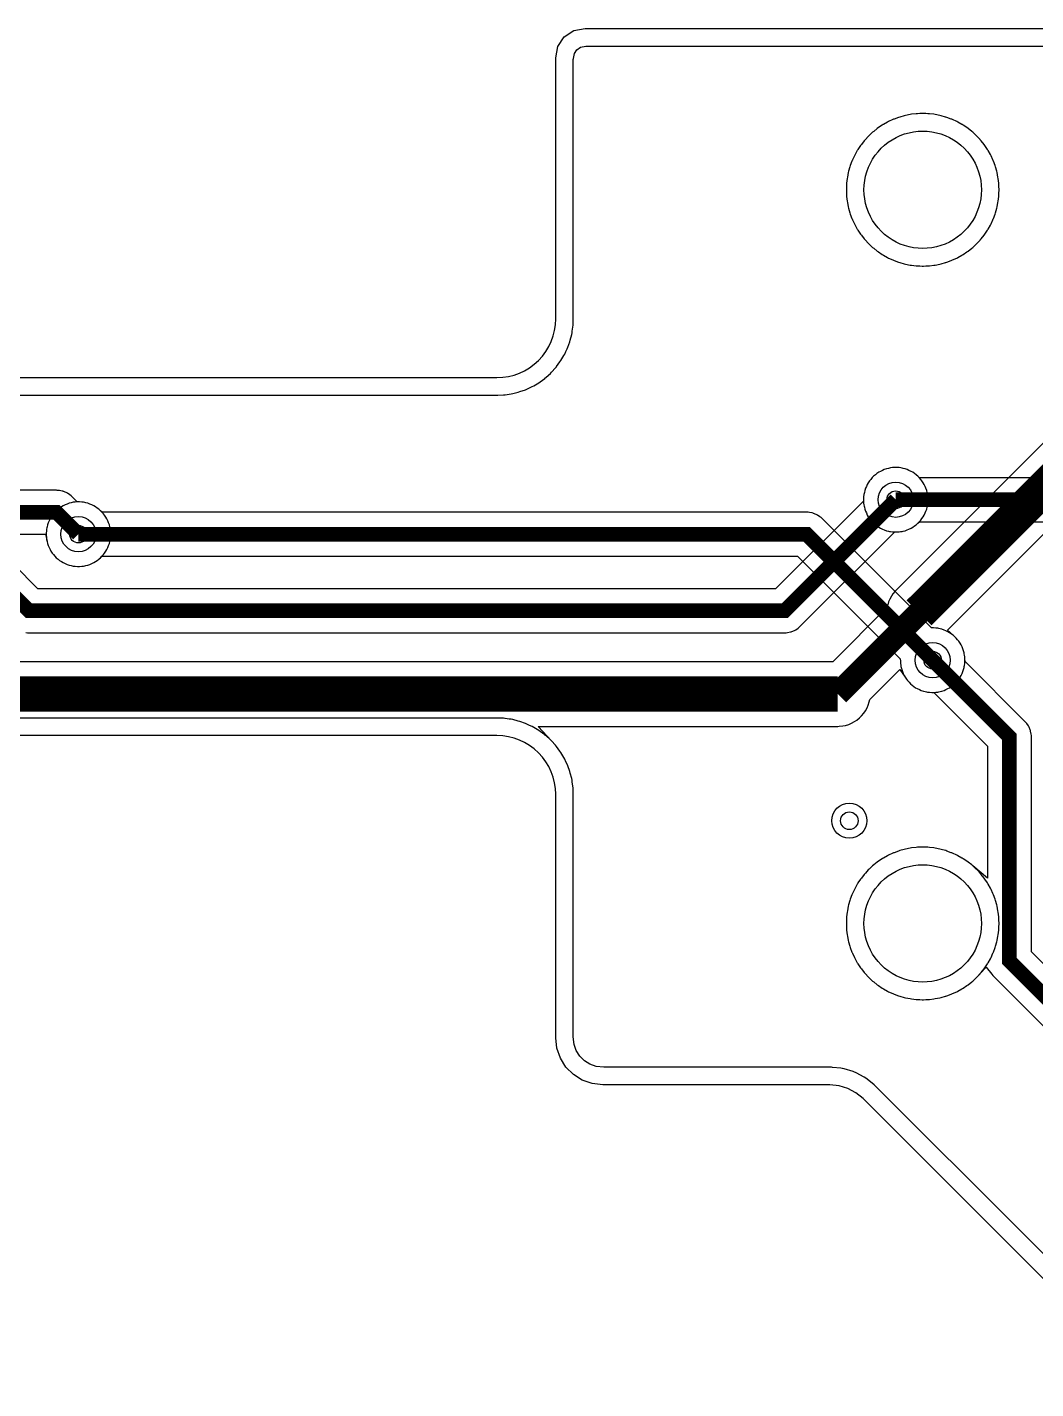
# Model space of a CAD drawing. Header units: millimetres. Extents: x -74 to 74, y -33 to 26.
# Drawn here: x -59 to -41.82, y -9.68 to 13.52 of the extents above; entities that cross this region are included whole.
import ezdxf

# ---------------------------------------------------------------- set-up
doc = ezdxf.new("R2010")
doc.units = ezdxf.units.MM
for name, color, linetype in [('COBRE_BAIXO', 7, 'Continuous'), ('COBRE_CIMA', 7, 'Continuous'), ('CONTORNO', 7, 'Continuous'), ('FUROS', 7, 'Continuous'), ('PLANO_GND_BAIXO', 7, 'Continuous'), ('PLANO_GND_CIMA', 7, 'Continuous'), ('VIAS', 7, 'Continuous')]:
    doc.layers.add(name, color=color, linetype=linetype)

msp = doc.modelspace()

# ---------------------------------------------------------------- linework, layer by layer
at = {"layer": 'COBRE_BAIXO'}
for points, const_width in [([(-43.813, 3.541), (-34.134, 13.22)], 0.6), ([(-65.632, 5.39), (-64.755, 4.513), (-59.907, 4.513), (-58.972, 3.578), (-46.1, 3.578), (-44.209, 5.469)], 0.25), ([(-61.73, 5.255), (-58.5, 5.255), (-58.127, 4.882)], 0.25), ([(-69.11, 4.583), (-69.11, 2.893), (-68.375, 2.158), (-45.196, 2.158)], 0.6), ([(-45.196, 2.158), (-43.813, 3.541)], 0.4), ([(-24.342, -24.181), (-24.342, -26.009), (-25.972, -27.639), (-28.171, -27.639), (-29.53, -26.28), (-29.53, -15.133), (-42.274, -2.389), (-42.274, 1.428), (-43.581, 2.735)], 0.25)]:
    msp.add_lwpolyline(points, dxfattribs=dict(at, const_width=const_width))
at = {"layer": 'COBRE_CIMA', "const_width": 0.25}
for points in [[(-44.209, 5.469), (-35.743, 5.469), (-32.204, 1.93), (-25.868, 1.93)], [(-58.127, 4.882), (-45.728, 4.882), (-43.581, 2.735)]]:
    msp.add_lwpolyline(points, dxfattribs=at)
at = {"layer": 'CONTORNO'}
for points in [[(-72.6, 7.55), (-51, 7.55), (-50.902, 7.555), (-50.805, 7.569), (-50.71, 7.593), (-50.617, 7.626), (-50.529, 7.668), (-50.444, 7.718), (-50.366, 7.777), (-50.293, 7.843), (-50.227, 7.916), (-50.169, 7.994), (-50.118, 8.079), (-50.076, 8.167), (-50.043, 8.26), (-50.019, 8.355), (-50.005, 8.452), (-50, 8.55), (-50, 12), (-50, 13), (-49.962, 13.191), (-49.854, 13.354), (-49.691, 13.462), (-49.5, 13.5), (-40.12, 13.5)], [(-40.234, -9.266), (-44.766, -4.734), (-44.887, -4.635), (-45.025, -4.561), (-45.175, -4.515), (-45.331, -4.5), (-49.2, -4.5), (-49.378, -4.48), (-49.547, -4.421), (-49.699, -4.325), (-49.825, -4.199), (-49.921, -4.047), (-49.98, -3.878), (-50, -3.7), (-50, -1), (-50, 0.45), (-50.005, 0.548), (-50.019, 0.645), (-50.043, 0.74), (-50.076, 0.833), (-50.118, 0.921), (-50.169, 1.006), (-50.227, 1.084), (-50.293, 1.157), (-50.366, 1.223), (-50.444, 1.282), (-50.529, 1.332), (-50.617, 1.374), (-50.71, 1.407), (-50.805, 1.431), (-50.902, 1.445), (-51, 1.45), (-72.6, 1.45)]]:
    msp.add_lwpolyline(points, dxfattribs=at)
at = {"layer": 'FUROS'}
for points in [[(-42.75, 10.75), (-42.753, 10.672), (-42.762, 10.594), (-42.778, 10.517), (-42.799, 10.441), (-42.826, 10.367), (-42.859, 10.296), (-42.897, 10.228), (-42.941, 10.162), (-42.99, 10.101), (-43.043, 10.043), (-43.101, 9.99), (-43.162, 9.941), (-43.228, 9.897), (-43.296, 9.859), (-43.367, 9.826), (-43.441, 9.799), (-43.517, 9.778), (-43.594, 9.762), (-43.672, 9.753), (-43.75, 9.75), (-43.828, 9.753), (-43.906, 9.762), (-43.983, 9.778), (-44.059, 9.799), (-44.133, 9.826), (-44.204, 9.859), (-44.272, 9.897), (-44.338, 9.941), (-44.399, 9.99), (-44.457, 10.043), (-44.51, 10.101), (-44.559, 10.162), (-44.603, 10.228), (-44.641, 10.296), (-44.674, 10.367), (-44.701, 10.441), (-44.722, 10.517), (-44.738, 10.594), (-44.747, 10.672), (-44.75, 10.75), (-44.747, 10.828), (-44.738, 10.906), (-44.722, 10.983), (-44.701, 11.059), (-44.674, 11.133), (-44.641, 11.204), (-44.603, 11.272), (-44.559, 11.338), (-44.51, 11.399), (-44.457, 11.457), (-44.399, 11.51), (-44.338, 11.559), (-44.272, 11.603), (-44.204, 11.641), (-44.133, 11.674), (-44.059, 11.701), (-43.983, 11.722), (-43.906, 11.738), (-43.828, 11.747), (-43.75, 11.75), (-43.672, 11.747), (-43.594, 11.738), (-43.517, 11.722), (-43.441, 11.701), (-43.367, 11.674), (-43.296, 11.641), (-43.228, 11.603), (-43.162, 11.559), (-43.101, 11.51), (-43.043, 11.457), (-42.99, 11.399), (-42.941, 11.338), (-42.897, 11.272), (-42.859, 11.204), (-42.826, 11.133), (-42.799, 11.059), (-42.778, 10.983), (-42.762, 10.906), (-42.753, 10.828)], [(-42.75, -1.75), (-42.753, -1.828), (-42.762, -1.906), (-42.778, -1.983), (-42.799, -2.059), (-42.826, -2.133), (-42.859, -2.204), (-42.897, -2.272), (-42.941, -2.338), (-42.99, -2.399), (-43.043, -2.457), (-43.101, -2.51), (-43.162, -2.559), (-43.228, -2.603), (-43.296, -2.641), (-43.367, -2.674), (-43.441, -2.701), (-43.517, -2.722), (-43.594, -2.738), (-43.672, -2.747), (-43.75, -2.75), (-43.828, -2.747), (-43.906, -2.738), (-43.983, -2.722), (-44.059, -2.701), (-44.133, -2.674), (-44.204, -2.641), (-44.272, -2.603), (-44.338, -2.559), (-44.399, -2.51), (-44.457, -2.457), (-44.51, -2.399), (-44.559, -2.338), (-44.603, -2.272), (-44.641, -2.204), (-44.674, -2.133), (-44.701, -2.059), (-44.722, -1.983), (-44.738, -1.906), (-44.747, -1.828), (-44.75, -1.75), (-44.747, -1.672), (-44.738, -1.594), (-44.722, -1.517), (-44.701, -1.441), (-44.674, -1.367), (-44.641, -1.296), (-44.603, -1.228), (-44.559, -1.162), (-44.51, -1.101), (-44.457, -1.043), (-44.399, -0.99), (-44.338, -0.941), (-44.272, -0.897), (-44.204, -0.859), (-44.133, -0.826), (-44.059, -0.799), (-43.983, -0.778), (-43.906, -0.762), (-43.828, -0.753), (-43.75, -0.75), (-43.672, -0.753), (-43.594, -0.762), (-43.517, -0.778), (-43.441, -0.799), (-43.367, -0.826), (-43.296, -0.859), (-43.228, -0.897), (-43.162, -0.941), (-43.101, -0.99), (-43.043, -1.043), (-42.99, -1.101), (-42.941, -1.162), (-42.897, -1.228), (-42.859, -1.296), (-42.826, -1.367), (-42.799, -1.441), (-42.778, -1.517), (-42.762, -1.594), (-42.753, -1.672)]]:
    msp.add_lwpolyline(points, close=True, dxfattribs=at)
at = {"layer": 'PLANO_GND_BAIXO'}
for points in [[(-72.593, 7.25), (-51, 7.25), (-50.985, 7.25), (-50.888, 7.255), (-50.864, 7.257), (-50.858, 7.258), (-50.858, 7.258), (-50.793, 7.268), (-50.761, 7.272), (-50.761, 7.272), (-50.732, 7.278), (-50.732, 7.278), (-50.637, 7.302), (-50.609, 7.311), (-50.516, 7.344), (-50.516, 7.344), (-50.489, 7.355), (-50.489, 7.355), (-50.444, 7.376), (-50.4, 7.397), (-50.4, 7.397), (-50.374, 7.411), (-50.29, 7.461), (-50.266, 7.478), (-50.187, 7.536), (-50.187, 7.536), (-50.183, 7.54), (-50.164, 7.555), (-50.164, 7.555), (-50.091, 7.621), (-50.071, 7.641), (-50.005, 7.714), (-50.005, 7.714), (-49.989, 7.733), (-49.986, 7.737), (-49.986, 7.737), (-49.928, 7.816), (-49.911, 7.84), (-49.861, 7.925), (-49.847, 7.95), (-49.847, 7.95), (-49.826, 7.995), (-49.805, 8.039), (-49.805, 8.039), (-49.794, 8.066), (-49.794, 8.066), (-49.761, 8.159), (-49.752, 8.187), (-49.728, 8.282), (-49.728, 8.282), (-49.722, 8.311), (-49.722, 8.311), (-49.718, 8.343), (-49.708, 8.408), (-49.708, 8.408), (-49.707, 8.414), (-49.705, 8.438), (-49.7, 8.535), (-49.7, 8.55), (-49.7, 12.97), (-49.7, 12.97), (-49.697, 12.988), (-49.679, 13.075), (-49.638, 13.137), (-49.575, 13.179), (-49.488, 13.197), (-49.47, 13.2), (-49.47, 13.2), (-40.12, 13.2)], [(-29.265, -14.868), (-41.899, -2.234), (-41.899, 1.428), (-41.899, 1.428), (-41.9, 1.44), (-41.9, 1.452), (-41.9, 1.453), (-41.903, 1.477), (-41.903, 1.477), (-41.912, 1.525), (-41.912, 1.525), (-41.916, 1.538), (-41.919, 1.548), (-41.919, 1.548), (-41.938, 1.594), (-41.95, 1.615), (-41.977, 1.656), (-41.977, 1.656), (-41.992, 1.675), (-42.009, 1.693), (-42.009, 1.693), (-43.029, 2.713), (-43.032, 2.75), (-43.032, 2.751), (-43.034, 2.791), (-43.038, 2.818), (-43.038, 2.823), (-43.038, 2.823), (-43.042, 2.842), (-43.046, 2.861), (-43.046, 2.861), (-43.054, 2.893), (-43.067, 2.93), (-43.08, 2.96), (-43.097, 2.996), (-43.113, 3.024), (-43.135, 3.057), (-43.155, 3.083), (-43.181, 3.112), (-43.204, 3.135), (-43.204, 3.135), (-43.233, 3.161), (-43.234, 3.162), (-43.33, 3.246), (-33.99, 12.586)], [(-39.485, 8.647), (-44.202, 3.93), (-44.202, 3.93), (-44.217, 3.913), (-44.219, 3.912), (-44.219, 3.911), (-44.256, 3.866), (-44.283, 3.825), (-44.311, 3.773), (-44.311, 3.773), (-44.32, 3.751), (-44.33, 3.728), (-44.33, 3.728), (-44.345, 3.679), (-44.347, 3.672), (-44.359, 3.631), (-45.282, 2.708), (-61.496, 2.708)], [(-59.021, 3.207), (-58.997, 3.204), (-58.996, 3.204), (-58.984, 3.204), (-58.972, 3.203), (-58.972, 3.203), (-46.1, 3.203), (-46.1, 3.203), (-46.088, 3.204), (-46.075, 3.204), (-46.075, 3.204), (-46.051, 3.207), (-46.051, 3.207), (-46.003, 3.216), (-46.003, 3.216), (-45.99, 3.22), (-45.98, 3.223), (-45.98, 3.223), (-45.934, 3.242), (-45.913, 3.254), (-45.872, 3.281), (-45.872, 3.281), (-45.853, 3.296), (-45.835, 3.313), (-45.835, 3.313), (-44.231, 4.917), (-44.194, 4.92), (-44.193, 4.92), (-44.154, 4.922), (-44.126, 4.926), (-44.121, 4.926), (-44.121, 4.926), (-44.102, 4.93), (-44.083, 4.934), (-44.083, 4.934), (-44.051, 4.942), (-44.014, 4.955), (-43.984, 4.968), (-43.948, 4.985), (-43.92, 5.001), (-43.888, 5.023), (-43.861, 5.043), (-43.832, 5.069), (-43.809, 5.092), (-43.783, 5.122), (-43.763, 5.147), (-43.741, 5.18), (-43.725, 5.208), (-43.708, 5.244), (-43.695, 5.274), (-43.682, 5.311), (-43.674, 5.343), (-43.674, 5.343), (-43.67, 5.362), (-43.666, 5.381), (-43.666, 5.381), (-43.662, 5.413), (-43.662, 5.413), (-43.66, 5.453), (-43.66, 5.485), (-43.662, 5.524), (-43.662, 5.525), (-43.666, 5.557), (-43.666, 5.557), (-43.67, 5.576), (-43.674, 5.595), (-43.674, 5.595), (-43.682, 5.627), (-43.695, 5.664), (-43.708, 5.694), (-43.725, 5.73), (-43.741, 5.758), (-43.763, 5.79), (-43.783, 5.816), (-43.809, 5.846), (-43.832, 5.869), (-43.861, 5.895), (-43.888, 5.915), (-43.92, 5.937), (-43.948, 5.953), (-43.984, 5.97), (-44.014, 5.983), (-44.051, 5.995), (-44.083, 6.004), (-44.083, 6.004), (-44.102, 6.008), (-44.121, 6.012), (-44.121, 6.012), (-44.153, 6.016), (-44.154, 6.016), (-44.193, 6.019), (-44.225, 6.019), (-44.264, 6.016), (-44.265, 6.016), (-44.297, 6.012), (-44.297, 6.012), (-44.316, 6.008), (-44.335, 6.004), (-44.335, 6.004), (-44.367, 5.995), (-44.404, 5.983), (-44.434, 5.97), (-44.47, 5.953), (-44.498, 5.937), (-44.531, 5.915), (-44.556, 5.895), (-44.586, 5.869), (-44.609, 5.846), (-44.635, 5.816), (-44.655, 5.79), (-44.677, 5.758), (-44.693, 5.73), (-44.71, 5.694), (-44.723, 5.664), (-44.736, 5.627), (-44.744, 5.595), (-44.744, 5.595), (-44.748, 5.576), (-44.752, 5.557), (-44.752, 5.557), (-44.752, 5.552), (-44.756, 5.524), (-44.758, 5.485), (-44.758, 5.484), (-44.761, 5.447), (-46.255, 3.953), (-58.817, 3.953), (-59.642, 4.778)], [(-59.744, 4.88), (-58.687, 4.88), (-58.662, 4.756), (-58.662, 4.756), (-58.662, 4.756), (-58.654, 4.724), (-58.641, 4.687), (-58.628, 4.657), (-58.611, 4.621), (-58.595, 4.593), (-58.573, 4.561), (-58.553, 4.535), (-58.527, 4.505), (-58.504, 4.482), (-58.474, 4.456), (-58.449, 4.436), (-58.416, 4.414), (-58.388, 4.398), (-58.352, 4.381), (-58.322, 4.368), (-58.285, 4.356), (-58.253, 4.347), (-58.253, 4.347), (-58.234, 4.343), (-58.215, 4.339), (-58.215, 4.339), (-58.183, 4.335), (-58.182, 4.335), (-58.143, 4.332), (-58.111, 4.332), (-58.072, 4.335), (-58.071, 4.335), (-58.039, 4.339), (-58.039, 4.339), (-58.02, 4.343), (-58.001, 4.347), (-58.001, 4.347), (-57.969, 4.356), (-57.932, 4.368), (-57.902, 4.381), (-57.866, 4.398), (-57.838, 4.414), (-57.806, 4.436), (-57.779, 4.456), (-57.75, 4.482), (-57.727, 4.505), (-57.701, 4.535), (-57.681, 4.561), (-57.659, 4.593), (-57.643, 4.621), (-57.626, 4.657), (-57.613, 4.687), (-57.6, 4.724), (-57.592, 4.756), (-57.592, 4.756), (-57.588, 4.775), (-57.584, 4.794), (-57.584, 4.794), (-57.58, 4.826), (-57.58, 4.827), (-57.578, 4.866), (-57.578, 4.898), (-57.58, 4.938), (-57.58, 4.938), (-57.584, 4.97), (-57.584, 4.97), (-57.588, 4.989), (-57.592, 5.008), (-57.592, 5.008), (-57.6, 5.04), (-57.613, 5.077), (-57.626, 5.107), (-57.643, 5.143), (-57.659, 5.171), (-57.681, 5.204), (-57.701, 5.229), (-57.727, 5.259), (-57.75, 5.282), (-57.779, 5.308), (-57.806, 5.328), (-57.838, 5.35), (-57.866, 5.366), (-57.902, 5.383), (-57.932, 5.396), (-57.969, 5.409), (-58.001, 5.417), (-58.001, 5.417), (-58.02, 5.421), (-58.039, 5.425), (-58.039, 5.425), (-58.044, 5.425), (-58.072, 5.429), (-58.111, 5.431), (-58.112, 5.431), (-58.149, 5.434), (-58.235, 5.52), (-58.235, 5.52), (-58.253, 5.537), (-58.272, 5.552), (-58.272, 5.552), (-58.313, 5.579), (-58.334, 5.591), (-58.38, 5.61), (-58.38, 5.61), (-58.39, 5.613), (-58.403, 5.617), (-58.403, 5.617), (-58.451, 5.626), (-58.451, 5.626), (-58.475, 5.629), (-58.475, 5.629), (-58.488, 5.629), (-58.5, 5.63), (-58.5, 5.63), (-60.976, 5.63)], [(-40.022, -9.054), (-42.036, -7.04), (-44.554, -4.522), (-44.554, -4.522), (-44.576, -4.502), (-44.576, -4.502), (-44.697, -4.403), (-44.72, -4.386), (-44.745, -4.371), (-44.883, -4.297), (-44.883, -4.297), (-44.896, -4.291), (-44.91, -4.284), (-44.91, -4.284), (-44.937, -4.274), (-45.087, -4.228), (-45.087, -4.228), (-45.116, -4.221), (-45.117, -4.221), (-45.121, -4.22), (-45.146, -4.216), (-45.287, -4.203), (-45.302, -4.201), (-45.302, -4.201), (-45.331, -4.2), (-45.331, -4.2), (-49.183, -4.2), (-49.311, -4.186), (-49.416, -4.149), (-49.511, -4.089), (-49.589, -4.011), (-49.649, -3.916), (-49.686, -3.811), (-49.7, -3.683), (-49.7, 0.45), (-49.7, 0.465), (-49.705, 0.562), (-49.707, 0.586), (-49.708, 0.592), (-49.708, 0.592), (-49.718, 0.657), (-49.722, 0.689), (-49.722, 0.689), (-49.728, 0.718), (-49.728, 0.718), (-49.752, 0.813), (-49.761, 0.841), (-49.794, 0.934), (-49.794, 0.934), (-49.805, 0.961), (-49.805, 0.961), (-49.826, 1.006), (-49.847, 1.05), (-49.847, 1.05), (-49.861, 1.075), (-49.911, 1.16), (-49.928, 1.184), (-49.986, 1.263), (-49.986, 1.263), (-49.989, 1.267), (-50.005, 1.286), (-50.005, 1.286), (-50.071, 1.359), (-50.297, 1.608), (-45.196, 1.608), (-45.196, 1.608), (-45.196, 1.608), (-45.172, 1.609), (-45.113, 1.615), (-45.065, 1.625), (-45.009, 1.642), (-44.963, 1.66), (-44.911, 1.688), (-44.911, 1.688), (-44.871, 1.715), (-44.825, 1.753), (-44.791, 1.787), (-44.753, 1.833), (-44.726, 1.873), (-44.726, 1.873), (-44.698, 1.925), (-44.68, 1.971), (-44.663, 2.027), (-44.65, 2.067), (-44.138, 2.579), (-44.049, 2.446), (-44.027, 2.414), (-44.027, 2.413), (-44.007, 2.388), (-43.981, 2.358), (-43.958, 2.335), (-43.928, 2.309), (-43.903, 2.289), (-43.87, 2.267), (-43.842, 2.251), (-43.806, 2.234), (-43.776, 2.221), (-43.739, 2.208), (-43.707, 2.2), (-43.707, 2.2), (-43.688, 2.196), (-43.669, 2.192), (-43.669, 2.192), (-43.664, 2.192), (-43.636, 2.188), (-43.597, 2.186), (-43.596, 2.186), (-43.559, 2.183), (-42.649, 1.273), (-42.649, -0.979), (-42.897, -0.769), (-42.908, -0.76), (-42.915, -0.754), (-42.915, -0.754), (-42.976, -0.706), (-42.996, -0.692), (-43.061, -0.648), (-43.061, -0.648), (-43.073, -0.64), (-43.081, -0.636), (-43.081, -0.636), (-43.149, -0.597), (-43.17, -0.587), (-43.241, -0.554), (-43.254, -0.548), (-43.263, -0.545), (-43.263, -0.545), (-43.337, -0.517), (-43.359, -0.51), (-43.36, -0.51), (-43.435, -0.489), (-43.435, -0.489), (-43.458, -0.483), (-43.458, -0.483), (-43.535, -0.468), (-43.558, -0.464), (-43.558, -0.464), (-43.636, -0.455), (-43.66, -0.453), (-43.66, -0.453), (-43.699, -0.452), (-43.738, -0.45), (-43.738, -0.45), (-43.762, -0.45), (-43.762, -0.45), (-43.801, -0.452), (-43.84, -0.453), (-43.84, -0.453), (-43.864, -0.455), (-43.942, -0.464), (-43.942, -0.464), (-43.965, -0.468), (-44.042, -0.483), (-44.042, -0.483), (-44.065, -0.489), (-44.065, -0.489), (-44.14, -0.51), (-44.141, -0.51), (-44.163, -0.517), (-44.237, -0.545), (-44.237, -0.545), (-44.246, -0.548), (-44.259, -0.554), (-44.33, -0.587), (-44.351, -0.597), (-44.419, -0.636), (-44.419, -0.636), (-44.427, -0.64), (-44.439, -0.648), (-44.439, -0.648), (-44.504, -0.692), (-44.524, -0.706), (-44.585, -0.754), (-44.603, -0.769), (-44.603, -0.769), (-44.608, -0.773), (-44.661, -0.823), (-44.661, -0.823), (-44.678, -0.839), (-44.678, -0.839), (-44.727, -0.892), (-44.731, -0.897), (-44.731, -0.897), (-44.746, -0.915), (-44.794, -0.976), (-44.809, -0.996), (-44.852, -1.061), (-44.852, -1.061), (-44.859, -1.073), (-44.864, -1.081), (-44.864, -1.081), (-44.903, -1.149), (-44.913, -1.17), (-44.946, -1.241), (-44.952, -1.254), (-44.955, -1.263), (-44.955, -1.263), (-44.983, -1.337), (-44.99, -1.359), (-44.99, -1.36), (-45.011, -1.435), (-45.011, -1.435), (-45.017, -1.458), (-45.017, -1.458), (-45.032, -1.535), (-45.036, -1.558), (-45.036, -1.558), (-45.045, -1.636), (-45.047, -1.66), (-45.047, -1.66), (-45.048, -1.699), (-45.05, -1.738), (-45.05, -1.738), (-45.05, -1.762), (-45.05, -1.762), (-45.048, -1.801), (-45.047, -1.84), (-45.047, -1.84), (-45.045, -1.864), (-45.036, -1.942), (-45.036, -1.942), (-45.032, -1.965), (-45.017, -2.042), (-45.017, -2.042), (-45.011, -2.065), (-45.011, -2.065), (-44.99, -2.14), (-44.99, -2.14), (-44.983, -2.163), (-44.955, -2.237), (-44.955, -2.237), (-44.952, -2.246), (-44.946, -2.259), (-44.913, -2.33), (-44.903, -2.351), (-44.864, -2.419), (-44.864, -2.419), (-44.859, -2.427), (-44.852, -2.439), (-44.852, -2.439), (-44.809, -2.504), (-44.794, -2.524), (-44.746, -2.585), (-44.731, -2.603), (-44.731, -2.603), (-44.727, -2.607), (-44.678, -2.661), (-44.678, -2.661), (-44.661, -2.678), (-44.661, -2.678), (-44.608, -2.727), (-44.603, -2.731), (-44.603, -2.731), (-44.585, -2.746), (-44.524, -2.795), (-44.504, -2.808), (-44.439, -2.852), (-44.439, -2.852), (-44.427, -2.86), (-44.419, -2.864), (-44.419, -2.864), (-44.351, -2.903), (-44.33, -2.913), (-44.259, -2.946), (-44.246, -2.951), (-44.237, -2.955), (-44.237, -2.955), (-44.163, -2.982), (-44.141, -2.99), (-44.14, -2.99), (-44.065, -3.011), (-44.065, -3.011), (-44.042, -3.017), (-44.042, -3.017), (-43.965, -3.032), (-43.942, -3.036), (-43.942, -3.036), (-43.864, -3.045), (-43.84, -3.047), (-43.84, -3.047), (-43.801, -3.048), (-43.762, -3.05), (-43.762, -3.05), (-43.738, -3.05), (-43.738, -3.05), (-43.699, -3.048), (-43.66, -3.047), (-43.66, -3.047), (-43.636, -3.045), (-43.558, -3.036), (-43.558, -3.036), (-43.535, -3.032), (-43.458, -3.017), (-43.458, -3.017), (-43.435, -3.011), (-43.435, -3.011), (-43.36, -2.99), (-43.359, -2.99), (-43.337, -2.982), (-43.263, -2.955), (-43.263, -2.955), (-43.254, -2.951), (-43.241, -2.946), (-43.17, -2.913), (-43.149, -2.903), (-43.081, -2.864), (-43.081, -2.864), (-43.073, -2.86), (-43.061, -2.852), (-43.061, -2.852), (-42.996, -2.808), (-42.976, -2.795), (-42.915, -2.746), (-42.897, -2.731), (-42.897, -2.731), (-42.892, -2.727), (-42.839, -2.678), (-42.839, -2.678), (-42.822, -2.661), (-42.822, -2.661), (-42.769, -2.603), (-42.67, -2.496), (-42.571, -2.617), (-42.556, -2.636), (-42.539, -2.654), (-42.539, -2.654), (-29.905, -15.288)]]:
    msp.add_lwpolyline(points, dxfattribs=at)
msp.add_lwpolyline([(-42.483, 10.458), (-42.468, 10.535), (-42.464, 10.558), (-42.464, 10.558), (-42.455, 10.636), (-42.453, 10.66), (-42.453, 10.66), (-42.452, 10.699), (-42.45, 10.738), (-42.45, 10.738), (-42.45, 10.762), (-42.45, 10.762), (-42.452, 10.801), (-42.453, 10.84), (-42.453, 10.84), (-42.455, 10.864), (-42.464, 10.942), (-42.464, 10.942), (-42.468, 10.965), (-42.483, 11.042), (-42.483, 11.042), (-42.489, 11.065), (-42.489, 11.065), (-42.51, 11.14), (-42.51, 11.14), (-42.517, 11.163), (-42.545, 11.237), (-42.545, 11.237), (-42.548, 11.246), (-42.554, 11.259), (-42.587, 11.33), (-42.597, 11.351), (-42.636, 11.419), (-42.636, 11.419), (-42.641, 11.427), (-42.648, 11.439), (-42.648, 11.439), (-42.691, 11.504), (-42.706, 11.524), (-42.754, 11.585), (-42.769, 11.603), (-42.769, 11.603), (-42.773, 11.607), (-42.822, 11.661), (-42.822, 11.661), (-42.839, 11.678), (-42.839, 11.678), (-42.892, 11.727), (-42.897, 11.731), (-42.897, 11.731), (-42.915, 11.746), (-42.976, 11.794), (-42.996, 11.809), (-43.061, 11.852), (-43.061, 11.852), (-43.073, 11.86), (-43.081, 11.864), (-43.081, 11.864), (-43.149, 11.903), (-43.17, 11.913), (-43.241, 11.946), (-43.254, 11.951), (-43.263, 11.955), (-43.263, 11.955), (-43.337, 11.982), (-43.359, 11.99), (-43.36, 11.99), (-43.435, 12.011), (-43.435, 12.011), (-43.458, 12.017), (-43.458, 12.017), (-43.535, 12.032), (-43.558, 12.036), (-43.558, 12.036), (-43.636, 12.045), (-43.66, 12.047), (-43.66, 12.047), (-43.699, 12.048), (-43.738, 12.05), (-43.738, 12.05), (-43.762, 12.05), (-43.762, 12.05), (-43.801, 12.048), (-43.84, 12.047), (-43.84, 12.047), (-43.864, 12.045), (-43.942, 12.036), (-43.942, 12.036), (-43.965, 12.032), (-44.042, 12.017), (-44.042, 12.017), (-44.065, 12.011), (-44.065, 12.011), (-44.14, 11.99), (-44.141, 11.99), (-44.163, 11.982), (-44.237, 11.955), (-44.237, 11.955), (-44.246, 11.951), (-44.259, 11.946), (-44.33, 11.913), (-44.351, 11.903), (-44.419, 11.864), (-44.419, 11.864), (-44.427, 11.86), (-44.439, 11.852), (-44.439, 11.852), (-44.504, 11.809), (-44.524, 11.794), (-44.585, 11.746), (-44.603, 11.731), (-44.603, 11.731), (-44.608, 11.727), (-44.661, 11.678), (-44.661, 11.678), (-44.678, 11.661), (-44.678, 11.661), (-44.727, 11.607), (-44.731, 11.603), (-44.731, 11.603), (-44.746, 11.585), (-44.794, 11.524), (-44.809, 11.504), (-44.852, 11.439), (-44.852, 11.439), (-44.859, 11.427), (-44.864, 11.419), (-44.864, 11.419), (-44.903, 11.351), (-44.913, 11.33), (-44.946, 11.259), (-44.952, 11.246), (-44.955, 11.237), (-44.955, 11.237), (-44.983, 11.163), (-44.99, 11.14), (-44.99, 11.14), (-45.011, 11.065), (-45.011, 11.065), (-45.017, 11.042), (-45.017, 11.042), (-45.032, 10.965), (-45.036, 10.942), (-45.036, 10.942), (-45.045, 10.864), (-45.047, 10.84), (-45.047, 10.84), (-45.048, 10.801), (-45.05, 10.762), (-45.05, 10.762), (-45.05, 10.738), (-45.05, 10.738), (-45.048, 10.699), (-45.047, 10.66), (-45.047, 10.66), (-45.045, 10.636), (-45.036, 10.558), (-45.036, 10.558), (-45.032, 10.535), (-45.017, 10.458), (-45.017, 10.458), (-45.011, 10.435), (-45.011, 10.435), (-44.99, 10.36), (-44.99, 10.36), (-44.983, 10.337), (-44.955, 10.263), (-44.955, 10.263), (-44.952, 10.254), (-44.946, 10.241), (-44.913, 10.17), (-44.903, 10.149), (-44.864, 10.081), (-44.864, 10.081), (-44.859, 10.073), (-44.852, 10.061), (-44.852, 10.061), (-44.809, 9.996), (-44.794, 9.976), (-44.746, 9.915), (-44.731, 9.897), (-44.731, 9.897), (-44.727, 9.893), (-44.678, 9.839), (-44.678, 9.839), (-44.661, 9.822), (-44.661, 9.822), (-44.608, 9.773), (-44.603, 9.769), (-44.603, 9.769), (-44.585, 9.754), (-44.524, 9.706), (-44.504, 9.691), (-44.439, 9.648), (-44.439, 9.648), (-44.427, 9.64), (-44.419, 9.636), (-44.419, 9.636), (-44.351, 9.597), (-44.33, 9.587), (-44.259, 9.554), (-44.246, 9.549), (-44.237, 9.545), (-44.237, 9.545), (-44.163, 9.518), (-44.141, 9.51), (-44.14, 9.51), (-44.065, 9.489), (-44.065, 9.489), (-44.042, 9.483), (-44.042, 9.483), (-43.965, 9.468), (-43.942, 9.464), (-43.942, 9.464), (-43.864, 9.455), (-43.84, 9.453), (-43.84, 9.453), (-43.801, 9.452), (-43.762, 9.45), (-43.762, 9.45), (-43.738, 9.45), (-43.738, 9.45), (-43.699, 9.452), (-43.66, 9.453), (-43.66, 9.453), (-43.636, 9.455), (-43.558, 9.464), (-43.558, 9.464), (-43.535, 9.468), (-43.458, 9.483), (-43.458, 9.483), (-43.435, 9.489), (-43.435, 9.489), (-43.36, 9.51), (-43.359, 9.51), (-43.337, 9.518), (-43.263, 9.545), (-43.263, 9.545), (-43.254, 9.549), (-43.241, 9.554), (-43.17, 9.587), (-43.149, 9.597), (-43.081, 9.636), (-43.081, 9.636), (-43.073, 9.64), (-43.061, 9.648), (-43.061, 9.648), (-42.996, 9.691), (-42.976, 9.706), (-42.915, 9.754), (-42.897, 9.769), (-42.897, 9.769), (-42.892, 9.773), (-42.839, 9.822), (-42.839, 9.822), (-42.822, 9.839), (-42.822, 9.839), (-42.773, 9.893), (-42.769, 9.897), (-42.769, 9.897), (-42.754, 9.915), (-42.706, 9.976), (-42.691, 9.996), (-42.648, 10.061), (-42.648, 10.061), (-42.641, 10.073), (-42.636, 10.081), (-42.636, 10.081), (-42.597, 10.149), (-42.587, 10.17), (-42.554, 10.241), (-42.548, 10.254), (-42.545, 10.263), (-42.545, 10.263), (-42.517, 10.337), (-42.51, 10.36), (-42.51, 10.36), (-42.489, 10.435), (-42.489, 10.435), (-42.483, 10.458), (-42.483, 10.458)], close=True, dxfattribs=at)
at = {"layer": 'PLANO_GND_CIMA'}
for points in [[(-72.593, 7.25), (-51, 7.25), (-50.985, 7.25), (-50.888, 7.255), (-50.864, 7.257), (-50.858, 7.258), (-50.858, 7.258), (-50.793, 7.268), (-50.761, 7.272), (-50.761, 7.272), (-50.732, 7.278), (-50.732, 7.278), (-50.637, 7.302), (-50.609, 7.311), (-50.516, 7.344), (-50.516, 7.344), (-50.489, 7.355), (-50.489, 7.355), (-50.444, 7.376), (-50.4, 7.397), (-50.4, 7.397), (-50.374, 7.411), (-50.29, 7.461), (-50.266, 7.478), (-50.187, 7.536), (-50.187, 7.536), (-50.183, 7.54), (-50.164, 7.555), (-50.164, 7.555), (-50.091, 7.621), (-50.071, 7.641), (-50.005, 7.714), (-50.005, 7.714), (-49.989, 7.733), (-49.986, 7.737), (-49.986, 7.737), (-49.928, 7.816), (-49.911, 7.84), (-49.861, 7.925), (-49.847, 7.95), (-49.847, 7.95), (-49.826, 7.995), (-49.805, 8.039), (-49.805, 8.039), (-49.794, 8.066), (-49.794, 8.066), (-49.761, 8.159), (-49.752, 8.187), (-49.728, 8.282), (-49.728, 8.282), (-49.722, 8.311), (-49.722, 8.311), (-49.718, 8.343), (-49.708, 8.408), (-49.708, 8.408), (-49.707, 8.414), (-49.705, 8.438), (-49.7, 8.535), (-49.7, 8.55), (-49.7, 12.97), (-49.7, 12.97), (-49.697, 12.988), (-49.679, 13.075), (-49.638, 13.137), (-49.575, 13.179), (-49.488, 13.197), (-49.47, 13.2), (-49.47, 13.2), (-40.12, 13.2)], [(-35.743, 5.844), (-43.803, 5.844), (-43.832, 5.869), (-43.855, 5.889), (-43.861, 5.895), (-43.861, 5.895), (-43.888, 5.915), (-43.92, 5.937), (-43.948, 5.953), (-43.984, 5.97), (-44.014, 5.983), (-44.051, 5.995), (-44.083, 6.004), (-44.083, 6.004), (-44.102, 6.008), (-44.121, 6.012), (-44.121, 6.012), (-44.153, 6.016), (-44.154, 6.016), (-44.193, 6.019), (-44.225, 6.019), (-44.264, 6.016), (-44.265, 6.016), (-44.297, 6.012), (-44.297, 6.012), (-44.316, 6.008), (-44.335, 6.004), (-44.335, 6.004), (-44.367, 5.995), (-44.404, 5.983), (-44.434, 5.97), (-44.47, 5.953), (-44.498, 5.937), (-44.531, 5.915), (-44.556, 5.895), (-44.586, 5.869), (-44.609, 5.846), (-44.635, 5.816), (-44.655, 5.79), (-44.677, 5.758), (-44.693, 5.73), (-44.71, 5.694), (-44.723, 5.664), (-44.736, 5.627), (-44.744, 5.595), (-44.744, 5.595), (-44.748, 5.576), (-44.752, 5.557), (-44.752, 5.557), (-44.756, 5.525), (-44.756, 5.524), (-44.758, 5.485), (-44.758, 5.453), (-44.756, 5.413), (-44.756, 5.413), (-44.752, 5.381), (-44.752, 5.381), (-44.748, 5.362), (-44.744, 5.343), (-44.744, 5.343), (-44.736, 5.311), (-44.723, 5.274), (-44.71, 5.244), (-44.693, 5.208), (-44.677, 5.18), (-44.655, 5.147), (-44.635, 5.122), (-44.609, 5.092), (-44.586, 5.069), (-44.556, 5.043), (-44.531, 5.023), (-44.498, 5.001), (-44.47, 4.985), (-44.434, 4.968), (-44.404, 4.955), (-44.367, 4.942), (-44.335, 4.934), (-44.335, 4.934), (-44.316, 4.93), (-44.297, 4.926), (-44.297, 4.926), (-44.265, 4.922), (-44.264, 4.922), (-44.225, 4.92), (-44.193, 4.92), (-44.154, 4.922), (-44.153, 4.922), (-44.121, 4.926), (-44.121, 4.926), (-44.102, 4.93), (-44.083, 4.934), (-44.083, 4.934), (-44.051, 4.942), (-44.014, 4.955), (-43.984, 4.968), (-43.948, 4.985), (-43.92, 5.001), (-43.888, 5.023), (-43.861, 5.043), (-43.861, 5.043), (-43.855, 5.049), (-43.832, 5.069), (-43.803, 5.094), (-35.898, 5.094)], [(-40.022, -9.054), (-42.036, -7.04), (-44.554, -4.522), (-44.554, -4.522), (-44.576, -4.502), (-44.576, -4.502), (-44.697, -4.403), (-44.72, -4.386), (-44.745, -4.371), (-44.883, -4.297), (-44.883, -4.297), (-44.896, -4.291), (-44.91, -4.284), (-44.91, -4.284), (-44.937, -4.274), (-45.087, -4.228), (-45.087, -4.228), (-45.116, -4.221), (-45.117, -4.221), (-45.121, -4.22), (-45.146, -4.216), (-45.287, -4.203), (-45.302, -4.201), (-45.302, -4.201), (-45.331, -4.2), (-45.331, -4.2), (-49.183, -4.2), (-49.311, -4.186), (-49.416, -4.149), (-49.511, -4.089), (-49.589, -4.011), (-49.649, -3.916), (-49.686, -3.811), (-49.7, -3.683), (-49.7, 0.45), (-49.7, 0.465), (-49.705, 0.562), (-49.707, 0.586), (-49.708, 0.592), (-49.708, 0.592), (-49.718, 0.657), (-49.722, 0.689), (-49.722, 0.689), (-49.728, 0.718), (-49.728, 0.718), (-49.752, 0.813), (-49.761, 0.841), (-49.794, 0.934), (-49.794, 0.934), (-49.805, 0.961), (-49.805, 0.961), (-49.826, 1.006), (-49.847, 1.05), (-49.847, 1.05), (-49.861, 1.075), (-49.911, 1.16), (-49.928, 1.184), (-49.986, 1.263), (-49.986, 1.263), (-49.989, 1.267), (-50.005, 1.286), (-50.005, 1.286), (-50.071, 1.359), (-50.091, 1.379), (-50.164, 1.445), (-50.164, 1.445), (-50.183, 1.46), (-50.187, 1.464), (-50.187, 1.464), (-50.266, 1.522), (-50.29, 1.539), (-50.374, 1.589), (-50.4, 1.603), (-50.4, 1.603), (-50.444, 1.624), (-50.489, 1.645), (-50.489, 1.645), (-50.516, 1.656), (-50.516, 1.656), (-50.609, 1.689), (-50.637, 1.698), (-50.732, 1.722), (-50.732, 1.722), (-50.761, 1.728), (-50.761, 1.728), (-50.793, 1.732), (-50.858, 1.742), (-50.858, 1.742), (-50.864, 1.743), (-50.888, 1.745), (-50.985, 1.75), (-51, 1.75), (-72.593, 1.75)]]:
    msp.add_lwpolyline(points, dxfattribs=at)
for points in [[(-42.483, 10.458), (-42.468, 10.535), (-42.464, 10.558), (-42.464, 10.558), (-42.455, 10.636), (-42.453, 10.66), (-42.453, 10.66), (-42.452, 10.699), (-42.45, 10.738), (-42.45, 10.738), (-42.45, 10.762), (-42.45, 10.762), (-42.452, 10.801), (-42.453, 10.84), (-42.453, 10.84), (-42.455, 10.864), (-42.464, 10.942), (-42.464, 10.942), (-42.468, 10.965), (-42.483, 11.042), (-42.483, 11.042), (-42.489, 11.065), (-42.489, 11.065), (-42.51, 11.14), (-42.51, 11.14), (-42.517, 11.163), (-42.545, 11.237), (-42.545, 11.237), (-42.548, 11.246), (-42.554, 11.259), (-42.587, 11.33), (-42.597, 11.351), (-42.636, 11.419), (-42.636, 11.419), (-42.641, 11.427), (-42.648, 11.439), (-42.648, 11.439), (-42.691, 11.504), (-42.706, 11.524), (-42.754, 11.585), (-42.769, 11.603), (-42.769, 11.603), (-42.773, 11.607), (-42.822, 11.661), (-42.822, 11.661), (-42.839, 11.678), (-42.839, 11.678), (-42.892, 11.727), (-42.897, 11.731), (-42.897, 11.731), (-42.915, 11.746), (-42.976, 11.794), (-42.996, 11.809), (-43.061, 11.852), (-43.061, 11.852), (-43.073, 11.86), (-43.081, 11.864), (-43.081, 11.864), (-43.149, 11.903), (-43.17, 11.913), (-43.241, 11.946), (-43.254, 11.951), (-43.263, 11.955), (-43.263, 11.955), (-43.337, 11.982), (-43.359, 11.99), (-43.36, 11.99), (-43.435, 12.011), (-43.435, 12.011), (-43.458, 12.017), (-43.458, 12.017), (-43.535, 12.032), (-43.558, 12.036), (-43.558, 12.036), (-43.636, 12.045), (-43.66, 12.047), (-43.66, 12.047), (-43.699, 12.048), (-43.738, 12.05), (-43.738, 12.05), (-43.762, 12.05), (-43.762, 12.05), (-43.801, 12.048), (-43.84, 12.047), (-43.84, 12.047), (-43.864, 12.045), (-43.942, 12.036), (-43.942, 12.036), (-43.965, 12.032), (-44.042, 12.017), (-44.042, 12.017), (-44.065, 12.011), (-44.065, 12.011), (-44.14, 11.99), (-44.141, 11.99), (-44.163, 11.982), (-44.237, 11.955), (-44.237, 11.955), (-44.246, 11.951), (-44.259, 11.946), (-44.33, 11.913), (-44.351, 11.903), (-44.419, 11.864), (-44.419, 11.864), (-44.427, 11.86), (-44.439, 11.852), (-44.439, 11.852), (-44.504, 11.809), (-44.524, 11.794), (-44.585, 11.746), (-44.603, 11.731), (-44.603, 11.731), (-44.608, 11.727), (-44.661, 11.678), (-44.661, 11.678), (-44.678, 11.661), (-44.678, 11.661), (-44.727, 11.607), (-44.731, 11.603), (-44.731, 11.603), (-44.746, 11.585), (-44.794, 11.524), (-44.809, 11.504), (-44.852, 11.439), (-44.852, 11.439), (-44.859, 11.427), (-44.864, 11.419), (-44.864, 11.419), (-44.903, 11.351), (-44.913, 11.33), (-44.946, 11.259), (-44.952, 11.246), (-44.955, 11.237), (-44.955, 11.237), (-44.983, 11.163), (-44.99, 11.14), (-44.99, 11.14), (-45.011, 11.065), (-45.011, 11.065), (-45.017, 11.042), (-45.017, 11.042), (-45.032, 10.965), (-45.036, 10.942), (-45.036, 10.942), (-45.045, 10.864), (-45.047, 10.84), (-45.047, 10.84), (-45.048, 10.801), (-45.05, 10.762), (-45.05, 10.762), (-45.05, 10.738), (-45.05, 10.738), (-45.048, 10.699), (-45.047, 10.66), (-45.047, 10.66), (-45.045, 10.636), (-45.036, 10.558), (-45.036, 10.558), (-45.032, 10.535), (-45.017, 10.458), (-45.017, 10.458), (-45.011, 10.435), (-45.011, 10.435), (-44.99, 10.36), (-44.99, 10.36), (-44.983, 10.337), (-44.955, 10.263), (-44.955, 10.263), (-44.952, 10.254), (-44.946, 10.241), (-44.913, 10.17), (-44.903, 10.149), (-44.864, 10.081), (-44.864, 10.081), (-44.859, 10.073), (-44.852, 10.061), (-44.852, 10.061), (-44.809, 9.996), (-44.794, 9.976), (-44.746, 9.915), (-44.731, 9.897), (-44.731, 9.897), (-44.727, 9.893), (-44.678, 9.839), (-44.678, 9.839), (-44.661, 9.822), (-44.661, 9.822), (-44.608, 9.773), (-44.603, 9.769), (-44.603, 9.769), (-44.585, 9.754), (-44.524, 9.706), (-44.504, 9.691), (-44.439, 9.648), (-44.439, 9.648), (-44.427, 9.64), (-44.419, 9.636), (-44.419, 9.636), (-44.351, 9.597), (-44.33, 9.587), (-44.259, 9.554), (-44.246, 9.549), (-44.237, 9.545), (-44.237, 9.545), (-44.163, 9.518), (-44.141, 9.51), (-44.14, 9.51), (-44.065, 9.489), (-44.065, 9.489), (-44.042, 9.483), (-44.042, 9.483), (-43.965, 9.468), (-43.942, 9.464), (-43.942, 9.464), (-43.864, 9.455), (-43.84, 9.453), (-43.84, 9.453), (-43.801, 9.452), (-43.762, 9.45), (-43.762, 9.45), (-43.738, 9.45), (-43.738, 9.45), (-43.699, 9.452), (-43.66, 9.453), (-43.66, 9.453), (-43.636, 9.455), (-43.558, 9.464), (-43.558, 9.464), (-43.535, 9.468), (-43.458, 9.483), (-43.458, 9.483), (-43.435, 9.489), (-43.435, 9.489), (-43.36, 9.51), (-43.359, 9.51), (-43.337, 9.518), (-43.263, 9.545), (-43.263, 9.545), (-43.254, 9.549), (-43.241, 9.554), (-43.17, 9.587), (-43.149, 9.597), (-43.081, 9.636), (-43.081, 9.636), (-43.073, 9.64), (-43.061, 9.648), (-43.061, 9.648), (-42.996, 9.691), (-42.976, 9.706), (-42.915, 9.754), (-42.897, 9.769), (-42.897, 9.769), (-42.892, 9.773), (-42.839, 9.822), (-42.839, 9.822), (-42.822, 9.839), (-42.822, 9.839), (-42.773, 9.893), (-42.769, 9.897), (-42.769, 9.897), (-42.754, 9.915), (-42.706, 9.976), (-42.691, 9.996), (-42.648, 10.061), (-42.648, 10.061), (-42.641, 10.073), (-42.636, 10.081), (-42.636, 10.081), (-42.597, 10.149), (-42.587, 10.17), (-42.554, 10.241), (-42.548, 10.254), (-42.545, 10.263), (-42.545, 10.263), (-42.517, 10.337), (-42.51, 10.36), (-42.51, 10.36), (-42.489, 10.435), (-42.489, 10.435), (-42.483, 10.458), (-42.483, 10.458)], [(-45.883, 4.507), (-44.133, 2.757), (-44.13, 2.72), (-44.13, 2.719), (-44.128, 2.679), (-44.124, 2.652), (-44.124, 2.647), (-44.124, 2.647), (-44.12, 2.628), (-44.116, 2.609), (-44.116, 2.609), (-44.108, 2.577), (-44.095, 2.54), (-44.082, 2.51), (-44.065, 2.474), (-44.049, 2.446), (-44.027, 2.413), (-44.007, 2.388), (-43.981, 2.358), (-43.958, 2.335), (-43.928, 2.309), (-43.903, 2.289), (-43.87, 2.267), (-43.842, 2.251), (-43.806, 2.234), (-43.776, 2.221), (-43.739, 2.208), (-43.707, 2.2), (-43.707, 2.2), (-43.688, 2.196), (-43.669, 2.192), (-43.669, 2.192), (-43.637, 2.188), (-43.636, 2.188), (-43.597, 2.186), (-43.565, 2.186), (-43.526, 2.188), (-43.525, 2.188), (-43.493, 2.192), (-43.493, 2.192), (-43.474, 2.196), (-43.455, 2.2), (-43.455, 2.2), (-43.423, 2.208), (-43.386, 2.221), (-43.356, 2.234), (-43.32, 2.251), (-43.292, 2.267), (-43.26, 2.289), (-43.233, 2.309), (-43.204, 2.335), (-43.181, 2.358), (-43.155, 2.388), (-43.135, 2.413), (-43.113, 2.446), (-43.097, 2.474), (-43.08, 2.51), (-43.067, 2.54), (-43.054, 2.577), (-43.046, 2.609), (-43.046, 2.609), (-43.042, 2.628), (-43.038, 2.647), (-43.038, 2.647), (-43.034, 2.679), (-43.034, 2.679), (-43.032, 2.719), (-43.032, 2.751), (-43.034, 2.791), (-43.034, 2.791), (-43.038, 2.823), (-43.038, 2.823), (-43.042, 2.842), (-43.046, 2.861), (-43.046, 2.861), (-43.054, 2.893), (-43.067, 2.93), (-43.08, 2.96), (-43.097, 2.996), (-43.113, 3.024), (-43.135, 3.057), (-43.155, 3.083), (-43.181, 3.112), (-43.204, 3.135), (-43.233, 3.161), (-43.26, 3.181), (-43.292, 3.203), (-43.32, 3.219), (-43.356, 3.236), (-43.386, 3.249), (-43.423, 3.261), (-43.455, 3.27), (-43.455, 3.27), (-43.474, 3.274), (-43.493, 3.278), (-43.493, 3.278), (-43.498, 3.278), (-43.526, 3.282), (-43.565, 3.284), (-43.566, 3.284), (-43.603, 3.287), (-45.463, 5.147), (-45.463, 5.147), (-45.481, 5.164), (-45.5, 5.179), (-45.5, 5.179), (-45.541, 5.206), (-45.562, 5.218), (-45.608, 5.237), (-45.608, 5.237), (-45.618, 5.24), (-45.631, 5.244), (-45.631, 5.244), (-45.679, 5.253), (-45.679, 5.253), (-45.703, 5.256), (-45.703, 5.256), (-45.716, 5.256), (-45.728, 5.257), (-45.728, 5.257), (-57.721, 5.257), (-57.75, 5.282), (-57.773, 5.302), (-57.779, 5.308), (-57.779, 5.308), (-57.806, 5.328), (-57.838, 5.35), (-57.866, 5.366), (-57.902, 5.383), (-57.932, 5.396), (-57.969, 5.409), (-58.001, 5.417), (-58.001, 5.417), (-58.02, 5.421), (-58.039, 5.425), (-58.039, 5.425), (-58.071, 5.429), (-58.072, 5.429), (-58.111, 5.431), (-58.143, 5.431), (-58.182, 5.429), (-58.183, 5.429), (-58.215, 5.425), (-58.215, 5.425), (-58.234, 5.421), (-58.253, 5.417), (-58.253, 5.417), (-58.285, 5.409), (-58.322, 5.396), (-58.352, 5.383), (-58.388, 5.366), (-58.416, 5.35), (-58.449, 5.328), (-58.474, 5.308), (-58.504, 5.282), (-58.527, 5.259), (-58.553, 5.229), (-58.573, 5.204), (-58.595, 5.171), (-58.611, 5.143), (-58.628, 5.107), (-58.641, 5.077), (-58.654, 5.04), (-58.662, 5.008), (-58.662, 5.008), (-58.666, 4.989), (-58.67, 4.97), (-58.67, 4.97), (-58.674, 4.938), (-58.674, 4.938), (-58.676, 4.898), (-58.676, 4.866), (-58.674, 4.827), (-58.674, 4.826), (-58.67, 4.794), (-58.67, 4.794), (-58.666, 4.775), (-58.662, 4.756), (-58.662, 4.756), (-58.654, 4.724), (-58.641, 4.687), (-58.628, 4.657), (-58.611, 4.621), (-58.595, 4.593), (-58.573, 4.561), (-58.553, 4.535), (-58.527, 4.505), (-58.504, 4.482), (-58.474, 4.456), (-58.449, 4.436), (-58.416, 4.414), (-58.388, 4.398), (-58.352, 4.381), (-58.322, 4.368), (-58.285, 4.356), (-58.253, 4.347), (-58.253, 4.347), (-58.234, 4.343), (-58.215, 4.339), (-58.215, 4.339), (-58.183, 4.335), (-58.182, 4.335), (-58.143, 4.332), (-58.111, 4.332), (-58.072, 4.335), (-58.071, 4.335), (-58.039, 4.339), (-58.039, 4.339), (-58.02, 4.343), (-58.001, 4.347), (-58.001, 4.347), (-57.969, 4.356), (-57.932, 4.368), (-57.902, 4.381), (-57.866, 4.398), (-57.838, 4.414), (-57.806, 4.436), (-57.779, 4.456), (-57.779, 4.456), (-57.773, 4.462), (-57.75, 4.482), (-57.721, 4.507), (-45.883, 4.507)], [(-42.483, -2.042), (-42.468, -1.965), (-42.464, -1.942), (-42.464, -1.942), (-42.455, -1.864), (-42.453, -1.84), (-42.453, -1.84), (-42.452, -1.801), (-42.45, -1.762), (-42.45, -1.762), (-42.45, -1.738), (-42.45, -1.738), (-42.452, -1.699), (-42.453, -1.66), (-42.453, -1.66), (-42.455, -1.636), (-42.464, -1.558), (-42.464, -1.558), (-42.468, -1.535), (-42.483, -1.458), (-42.483, -1.458), (-42.489, -1.435), (-42.489, -1.435), (-42.51, -1.36), (-42.51, -1.359), (-42.517, -1.337), (-42.545, -1.263), (-42.545, -1.263), (-42.548, -1.254), (-42.554, -1.241), (-42.587, -1.17), (-42.597, -1.149), (-42.636, -1.081), (-42.636, -1.081), (-42.641, -1.073), (-42.648, -1.061), (-42.648, -1.061), (-42.691, -0.996), (-42.706, -0.976), (-42.754, -0.915), (-42.769, -0.897), (-42.769, -0.897), (-42.773, -0.892), (-42.822, -0.839), (-42.822, -0.839), (-42.839, -0.823), (-42.839, -0.823), (-42.892, -0.773), (-42.897, -0.769), (-42.897, -0.769), (-42.915, -0.754), (-42.976, -0.706), (-42.996, -0.692), (-43.061, -0.648), (-43.061, -0.648), (-43.073, -0.64), (-43.081, -0.636), (-43.081, -0.636), (-43.149, -0.597), (-43.17, -0.587), (-43.241, -0.554), (-43.254, -0.548), (-43.263, -0.545), (-43.263, -0.545), (-43.337, -0.517), (-43.359, -0.51), (-43.36, -0.51), (-43.435, -0.489), (-43.435, -0.489), (-43.458, -0.483), (-43.458, -0.483), (-43.535, -0.468), (-43.558, -0.464), (-43.558, -0.464), (-43.636, -0.455), (-43.66, -0.453), (-43.66, -0.453), (-43.699, -0.452), (-43.738, -0.45), (-43.738, -0.45), (-43.762, -0.45), (-43.762, -0.45), (-43.801, -0.452), (-43.84, -0.453), (-43.84, -0.453), (-43.864, -0.455), (-43.942, -0.464), (-43.942, -0.464), (-43.965, -0.468), (-44.042, -0.483), (-44.042, -0.483), (-44.065, -0.489), (-44.065, -0.489), (-44.14, -0.51), (-44.141, -0.51), (-44.163, -0.517), (-44.237, -0.545), (-44.237, -0.545), (-44.246, -0.548), (-44.259, -0.554), (-44.33, -0.587), (-44.351, -0.597), (-44.419, -0.636), (-44.419, -0.636), (-44.427, -0.64), (-44.439, -0.648), (-44.439, -0.648), (-44.504, -0.692), (-44.524, -0.706), (-44.585, -0.754), (-44.603, -0.769), (-44.603, -0.769), (-44.608, -0.773), (-44.661, -0.823), (-44.661, -0.823), (-44.678, -0.839), (-44.678, -0.839), (-44.727, -0.892), (-44.731, -0.897), (-44.731, -0.897), (-44.746, -0.915), (-44.794, -0.976), (-44.809, -0.996), (-44.852, -1.061), (-44.852, -1.061), (-44.859, -1.073), (-44.864, -1.081), (-44.864, -1.081), (-44.903, -1.149), (-44.913, -1.17), (-44.946, -1.241), (-44.952, -1.254), (-44.955, -1.263), (-44.955, -1.263), (-44.983, -1.337), (-44.99, -1.359), (-44.99, -1.36), (-45.011, -1.435), (-45.011, -1.435), (-45.017, -1.458), (-45.017, -1.458), (-45.032, -1.535), (-45.036, -1.558), (-45.036, -1.558), (-45.045, -1.636), (-45.047, -1.66), (-45.047, -1.66), (-45.048, -1.699), (-45.05, -1.738), (-45.05, -1.738), (-45.05, -1.762), (-45.05, -1.762), (-45.048, -1.801), (-45.047, -1.84), (-45.047, -1.84), (-45.045, -1.864), (-45.036, -1.942), (-45.036, -1.942), (-45.032, -1.965), (-45.017, -2.042), (-45.017, -2.042), (-45.011, -2.065), (-45.011, -2.065), (-44.99, -2.14), (-44.99, -2.14), (-44.983, -2.163), (-44.955, -2.237), (-44.955, -2.237), (-44.952, -2.246), (-44.946, -2.259), (-44.913, -2.33), (-44.903, -2.351), (-44.864, -2.419), (-44.864, -2.419), (-44.859, -2.427), (-44.852, -2.439), (-44.852, -2.439), (-44.809, -2.504), (-44.794, -2.524), (-44.746, -2.585), (-44.731, -2.603), (-44.731, -2.603), (-44.727, -2.607), (-44.678, -2.661), (-44.678, -2.661), (-44.661, -2.678), (-44.661, -2.678), (-44.608, -2.727), (-44.603, -2.731), (-44.603, -2.731), (-44.585, -2.746), (-44.524, -2.795), (-44.504, -2.808), (-44.439, -2.852), (-44.439, -2.852), (-44.427, -2.86), (-44.419, -2.864), (-44.419, -2.864), (-44.351, -2.903), (-44.33, -2.913), (-44.259, -2.946), (-44.246, -2.951), (-44.237, -2.955), (-44.237, -2.955), (-44.163, -2.982), (-44.141, -2.99), (-44.14, -2.99), (-44.065, -3.011), (-44.065, -3.011), (-44.042, -3.017), (-44.042, -3.017), (-43.965, -3.032), (-43.942, -3.036), (-43.942, -3.036), (-43.864, -3.045), (-43.84, -3.047), (-43.84, -3.047), (-43.801, -3.048), (-43.762, -3.05), (-43.762, -3.05), (-43.738, -3.05), (-43.738, -3.05), (-43.699, -3.048), (-43.66, -3.047), (-43.66, -3.047), (-43.636, -3.045), (-43.558, -3.036), (-43.558, -3.036), (-43.535, -3.032), (-43.458, -3.017), (-43.458, -3.017), (-43.435, -3.011), (-43.435, -3.011), (-43.36, -2.99), (-43.359, -2.99), (-43.337, -2.982), (-43.263, -2.955), (-43.263, -2.955), (-43.254, -2.951), (-43.241, -2.946), (-43.17, -2.913), (-43.149, -2.903), (-43.081, -2.864), (-43.081, -2.864), (-43.073, -2.86), (-43.061, -2.852), (-43.061, -2.852), (-42.996, -2.808), (-42.976, -2.795), (-42.915, -2.746), (-42.897, -2.731), (-42.897, -2.731), (-42.892, -2.727), (-42.839, -2.678), (-42.839, -2.678), (-42.822, -2.661), (-42.822, -2.661), (-42.773, -2.607), (-42.769, -2.603), (-42.769, -2.603), (-42.754, -2.585), (-42.706, -2.524), (-42.691, -2.504), (-42.648, -2.439), (-42.648, -2.439), (-42.641, -2.427), (-42.636, -2.419), (-42.636, -2.419), (-42.597, -2.351), (-42.587, -2.33), (-42.554, -2.259), (-42.548, -2.246), (-42.545, -2.237), (-42.545, -2.237), (-42.517, -2.163), (-42.51, -2.14), (-42.51, -2.14), (-42.489, -2.065), (-42.489, -2.065), (-42.483, -2.042), (-42.483, -2.042)]]:
    msp.add_lwpolyline(points, close=True, dxfattribs=at)
at = {"layer": 'VIAS'}
for centre, radius in [((-44.209, 5.469), 0.3), ((-44.209, 5.469), 0.15), ((-58.127, 4.882), 0.3), ((-58.127, 4.882), 0.15), ((-43.581, 2.735), 0.3), ((-43.581, 2.735), 0.15), ((-45, 0), 0.3), ((-45, 0), 0.15)]:
    msp.add_circle(centre, radius, dxfattribs=at)

doc.saveas('drawing.dxf')
